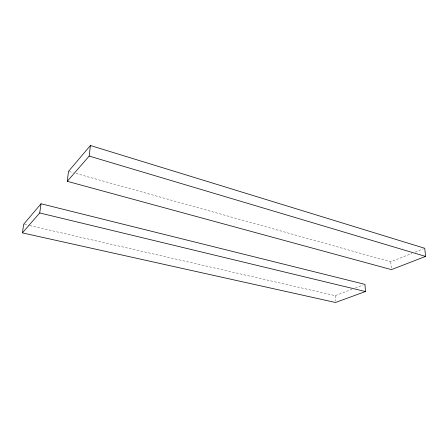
<?xml version="1.0" encoding="UTF-8"?>
<svg xmlns="http://www.w3.org/2000/svg" width="448" height="448" viewBox="0 0 448 448"><rect width="100%" height="100%" fill="white"/><g stroke="black" fill="none" stroke-linecap="round" stroke-linejoin="round"><path stroke-width="0.34" stroke-dasharray="2.24 1.68" d="M75.914 173.426L390.768 261.845L411.914 253.4M415.117 252.123L423.45 248.791M29.854 225.624L335.16 295.646L352.005 289.274M355.247 288.053L363.02 285.107M24.399 224.37L29.17 225.467M69.188 171.539L73.226 172.67M390.768 261.845L391.311 268.33M335.16 295.646L335.423 301.112"/><path stroke-width="0.67" d="M67.245 181.317L89.191 156.078L90.401 145.516L424.732 248.282L425.6 256.43L391.418 269.629L67.245 181.317L68.516 171.349L90.401 145.516M22.4 232.882L39.726 212.957L41.037 203.778L364.963 284.374L365.439 291.536L335.49 302.484L22.4 232.882L23.716 224.213L41.037 203.778M39.726 212.957L365.439 291.536M89.191 156.078L425.6 256.43"/></g></svg>
